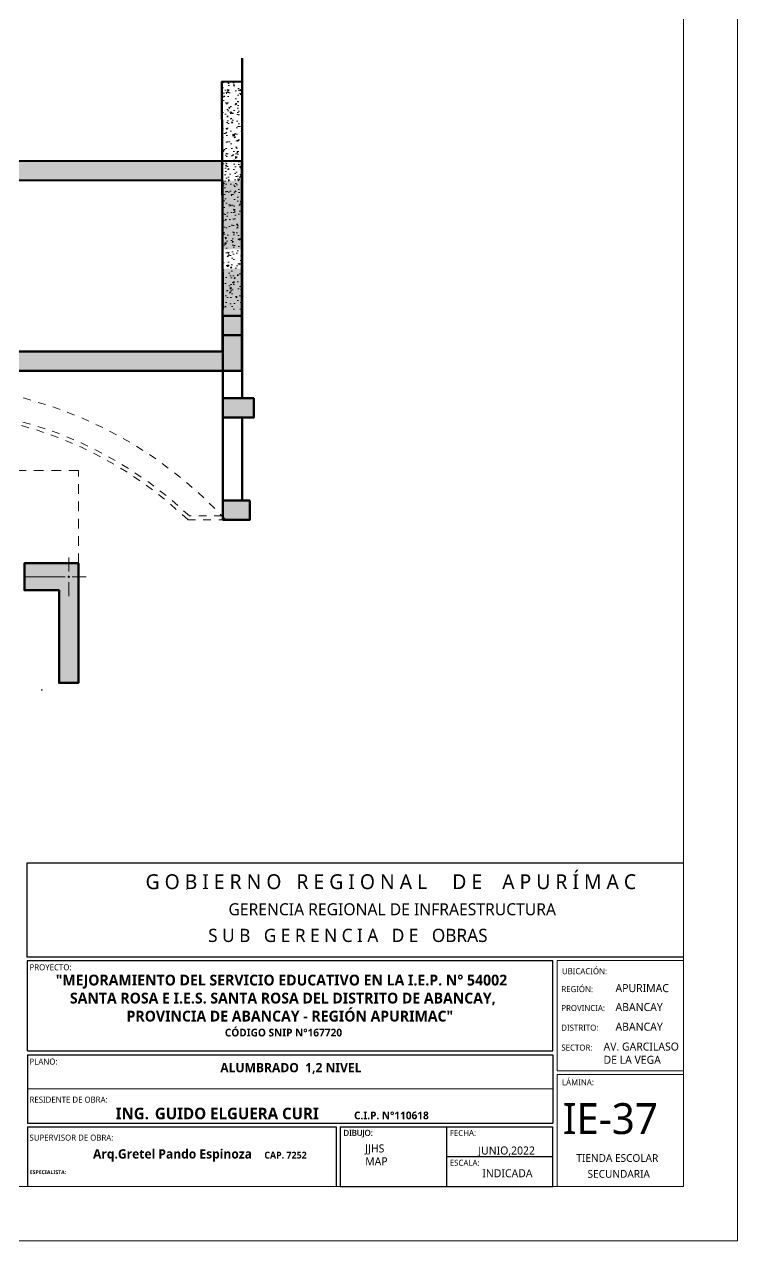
# Model space of a CAD drawing. Header units: millimetres. Extents: x 3632 to 7375, y 1973 to 4120.
# Drawn here: x 3664.62 to 3673.86, y 2024.34 to 2040.09 of the extents above; entities that cross this region are included whole.
import ezdxf

# ---------------------------------------------------------------- set-up
doc = ezdxf.new("R2010")
doc.units = ezdxf.units.MM
doc.linetypes.add('DASHED2', pattern=[0.375, 0.25, -0.125])
doc.linetypes.add('HIDDEN2', pattern=[0.1875, 0.125, -0.0625])
for name, color, linetype, lineweight in [('ARQ', 252, 'Continuous', 0), ('COLUMNAS 50', 7, 'Continuous', 50), ('GRAFO 0 BLANCO', 7, 'Continuous', 0), ('Interior - Mobiliario _Pen_No__16', 124, 'Continuous', 20), ('LINEAS_IND.', 252, 'Continuous', 5), ('Membrete', 250, 'Continuous', 15), ('Muros el', 7, 'Continuous', 50), ('Pisos El', 9, 'Continuous', 0), ('Proyeccciones', 1, 'DASHED2', 13), ('proyecciones', 1, 'DASHED2', 5), ('Structural - Bearing_Pen_No__20', 1, 'Continuous', 0)]:
    doc.layers.add(name, color=color, linetype=linetype, lineweight=lineweight)
doc.layers.add('Mobiliario', color=7, linetype='Continuous', lineweight=0, true_color=0x7f7f7f)
doc.styles.add('Generales', font='trebuc.ttf', dxfattribs={"height": 0.22})

# ---------------------------------------------------------------- blocks, each defined once
blk = doc.blocks.new('Columna tipo 3')
at = {"true_color": 0x939598}
h = blk.add_hatch(color=252, dxfattribs=at)
h.dxf.hatch_style = 1
h.paths.add_polyline_path([(-235.085, 45.074), (-235.785, 45.074), (-235.785, 43.524), (-235.535, 43.524), (-235.535, 44.724), (-235.085, 44.724)])
h.paths.add_polyline_path([(-235.668, 44.899, -1), (-235.651, 44.899, -1)], flags=16)
at = {"layer": 'COLUMNAS 50', "linetype": 'Continuous'}
blk.add_lwpolyline([(-235.785, 45.074), (-235.785, 43.524), (-235.535, 43.524), (-235.535, 44.724), (-235.085, 44.724), (-235.085, 45.074)], close=True, dxfattribs=at)
at = {"layer": 'Structural - Bearing_Pen_No__20', "linetype": 'Continuous'}
for p, q in [((-235.66, 44.969), (-235.66, 45.149)), ((-235.705, 44.899), (-235.885, 44.899)), ((-235.085, 44.899), (-235.615, 44.899)), ((-235.66, 44.829), (-235.66, 44.649))]:
    blk.add_line(p, q, dxfattribs=at)
blk.add_circle((-235.66, 44.899), 0.00871, dxfattribs=at)
blk.add_point((-235.66, 44.899), dxfattribs=at)

msp = doc.modelspace()

# ---------------------------------------------------------------- hatches: boundary and pattern name
at = {"layer": 'GRAFO 0 BLANCO'}
h = msp.add_hatch(dxfattribs=at)
h.set_pattern_fill('AR-CONC', color=251, scale=0.03)
h.set_pattern_definition([(50, (3389.95721, 2074.48728), (0.21517805, -0.01882564), [0.0225, -0.2475]), (355, (3389.9572, 2074.48728), (-0.0416254, 0.22565764), [0.018, -0.198]), (100.451444, (3389.97514, 2074.4857), (0.17355265, 0.206832), [0.01912206, -0.21034263]), (46.1842, (3389.9572, 2074.54728), (0.3201724, -0.04965578), [0.03375, -0.37125]), (96.63564, (3389.9839, 2074.54314), (0.2803986, 0.29223558), [0.0286831, -0.31551413]), (351.18416, (3389.9572, 2074.54728), (0.2803986, 0.29223558), [0.027, -0.297]), (21, (3389.98721, 2074.53228), (0.17907212, -0.12078567), [0.0225, -0.2475]), (326, (3389.9872, 2074.53228), (0.0729946, 0.21754501), [0.018, -0.198]), (71.451445, (3390.00213, 2074.52221), (0.25206671, 0.09675935), [0.01912206, -0.21034263]), (37.5, (3389.95721, 2074.48728), (0.003647957, 0.099868156), [0, -0.1956, 0, -0.201, 0, -0.19875]), (7.5, (3389.95721, 2074.48728), (0.07892086, 0.118323514), [0, -0.1146, 0, -0.1911, 0, -0.07575]), (327.5, (3389.89031, 2074.48728), (0.16014673, -0.006766462), [0, -0.075, 0, -0.234, 0, -0.3105]), (317.5, (3389.86031, 2074.48728), (0.17495585, 0.030031495), [0, -0.0975, 0, -0.1554, 0, -0.2205])])
h.paths.add_polyline_path([(3667.191, 2038.315), (3660.694, 2038.325), (3660.694, 2038.175), (3660.544, 2038.175), (3660.543, 2037.175), (3660.793, 2037.175), (3660.793, 2038.074), (3667.191, 2038.065)])
h.paths.add_polyline_path([(3660.792, 2036.925), (3660.542, 2036.925), (3660.541, 2035.852), (3660.791, 2035.852)])
h.paths.add_polyline_path([(3661.894, 2035.852), (3660.894, 2035.852), (3660.894, 2035.602), (3661.894, 2035.602)])
h.paths.add_polyline_path([(3663.869, 2035.852), (3662.144, 2035.852), (3662.144, 2035.602), (3663.869, 2035.602)])
h.paths.add_polyline_path([(3667.441, 2036.925), (3667.191, 2036.925), (3667.191, 2035.852), (3664.119, 2035.852), (3664.119, 2035.676), (3667.441, 2035.676)])
h.paths.add_polyline_path([(3667.441, 2038.065), (3667.191, 2038.065), (3667.191, 2037.175), (3667.441, 2037.175)])
h.paths.add_polyline_path([(3667.441, 2035.676), (3664.119, 2035.676), (3664.119, 2035.602), (3667.441, 2035.602)])
at = {"layer": 'GRAFO 0 BLANCO', "true_color": 0x939598}
h = msp.add_hatch(color=252, dxfattribs=at)
h.dxf.hatch_style = 1
h.paths.add_polyline_path([(3667.446, 2036.312), (3667.196, 2036.312), (3667.196, 2036.062), (3667.446, 2036.061)])
h = msp.add_hatch(color=252, dxfattribs=at)
h.dxf.hatch_style = 1
h.paths.add_polyline_path([(3667.596, 2035.246), (3667.196, 2035.246), (3667.196, 2034.996), (3667.596, 2034.996)])
h = msp.add_hatch(color=252, dxfattribs=at)
h.dxf.hatch_style = 1
h.paths.add_polyline_path([(3667.546, 2033.923), (3667.196, 2033.923), (3667.196, 2033.673), (3667.546, 2033.673)])
at = {"layer": 'Pisos El'}
h = msp.add_hatch(dxfattribs=at)
h.set_pattern_fill('AR-CONC', color=256, scale=0.001, angle=180)
h.set_pattern_definition([(230, (3578.99568, 1942.41181), (-0.18218467, 0.01593909), [0.01905, -0.20955]), (175, (3578.99568, 1942.41181), (0.03524342, -0.19105685), [0.01524, -0.16764058]), (280.45144, (3578.9805, 1942.41314), (-0.14694125, -0.17511775), [0.01619, -0.17809024]), (226.1842, (3578.99568, 1942.36101), (-0.27107904, 0.04204233), [0.028575, -0.314325]), (276.63556, (3578.9731, 1942.36452), (-0.23740413, -0.2474261), [0.024285, -0.2671356]), (171.18415, (3578.99568, 1942.361), (-0.23740413, -0.2474261), [0.02285997, -0.25145973]), (201, (3578.97028, 1942.37371), (-0.15161439, 0.1022652), [0.01905, -0.20955]), (146, (3578.97028, 1942.37371), (-0.06180203, -0.18418797), [0.01524, -0.16764]), (251.45144, (3578.95765, 1942.38223), (-0.21341642, -0.08192277), [0.01619, -0.17808994]), (217.5, (3578.995684, 1942.41181), (-0.003088603, -0.08455504), [0, -0.165608, 0, -0.17018, 0, -0.168275]), (187.5, (3578.99568, 1942.41181), (-0.06681966, -0.100180575), [0, -0.097028, 0, -0.161798, 0, -0.064135]), (147.5, (3579.052326, 1942.41181), (-0.135590595, 0.005728744), [0, -0.0635, 0, -0.19812, 0, -0.26289]), (137.5, (3579.07773, 1942.41181), (-0.14812918, -0.02542649), [0, -0.08255, 0, -0.131572, 0, -0.18669])])
h.paths.add_polyline_path([(3667.446, 2039.344), (3667.184, 2039.349), (3667.196, 2036.396), (3667.446, 2036.396)])

# ---------------------------------------------------------------- linework, layer by layer
at = {"lineweight": 5}
msp.add_lwpolyline([(3631.814, 2054.036), (3673.864, 2054.036), (3673.864, 2024.336), (3631.814, 2024.336), (3631.814, 2054.036)], dxfattribs=at)
msp.add_lwpolyline([(3632.514, 2053.336), (3673.164, 2053.336), (3673.164, 2025.036), (3632.514, 2025.036)], close=True, dxfattribs=at)
at = {"layer": 'COLUMNAS 50', "linetype": 'Continuous'}
for points in [[(3667.446, 2036.312), (3667.196, 2036.312), (3667.196, 2036.062), (3667.446, 2036.061)], [(3667.596, 2035.246), (3667.196, 2035.246), (3667.196, 2034.996), (3667.596, 2034.996)], [(3667.546, 2033.923), (3667.196, 2033.923), (3667.196, 2033.673), (3667.546, 2033.673)]]:
    msp.add_lwpolyline(points, close=True, dxfattribs=at)
at = {"layer": 'Interior - Mobiliario _Pen_No__16', "linetype": 'Continuous'}
msp.add_point((3667.196, 2035.003), dxfattribs=at)
at = {"layer": 'LINEAS_IND.', "color": 7, "ltscale": 0.5}
msp.add_line((3666.724, 2028.883, 0.51), (3666.734, 2028.878, 0.51), dxfattribs=at)
at = {"layer": 'Membrete', "color": 7, "lineweight": 30, "ltscale": 0.5}
for p, q in [((3664.663, 2028.009), (3664.663, 2029.231)), ((3664.663, 2029.231), (3673.164, 2029.231)), ((3673.164, 2028.009), (3664.663, 2028.009)), ((3664.663, 2027.964), (3671.47, 2027.964)), ((3664.663, 2027.964), (3664.663, 2026.795)), ((3664.664, 2026.795), (3671.47, 2026.795)), ((3664.664, 2026.743), (3671.47, 2026.743)), ((3664.664, 2026.743), (3664.664, 2025.859)), ((3671.47, 2026.743), (3671.47, 2025.859)), ((3664.664, 2025.859), (3671.47, 2025.859)), ((3664.664, 2025.809), (3668.665, 2025.809)), ((3664.664, 2025.809), (3664.664, 2025.036)), ((3668.665, 2025.809), (3668.665, 2025.036)), ((3668.717, 2025.809), (3671.47, 2025.809)), ((3668.717, 2025.809), (3668.717, 2025.036)), ((3671.47, 2025.423), (3670.093, 2025.423))]:
    msp.add_line(p, q, dxfattribs=at)
at = {"layer": 'Membrete', "color": 7, "lineweight": 20, "ltscale": 0.5}
msp.add_line((3673.164, 2029.231), (3664.663, 2029.231), dxfattribs=at)
at = {"layer": 'Membrete', "color": 7, "lineweight": 18, "ltscale": 0.5}
msp.add_line((3671.47, 2026.301), (3664.664, 2026.301), dxfattribs=at)
at = {"layer": 'Membrete', "color": 7, "lineweight": 20, "ltscale": 0.5}
msp.add_lwpolyline([(3673.164, 2028.009), (3673.164, 2029.231)], dxfattribs=at)
at = {"layer": 'Membrete', "color": 7, "lineweight": 30, "ltscale": 0.5}
for points in [[(3671.47, 2026.795), (3671.47, 2027.964)], [(3668.717, 2025.036), (3671.47, 2025.036), (3671.47, 2025.809)], [(3670.093, 2025.809), (3670.093, 2025.036)]]:
    msp.add_lwpolyline(points, dxfattribs=at)
at = {"layer": 'Membrete', "color": 7, "lineweight": 18, "ltscale": 0.5}
for points in [[(3673.164, 2027.964), (3671.526, 2027.964), (3671.526, 2026.537), (3673.164, 2026.537)], [(3673.164, 2026.487), (3671.526, 2026.487), (3671.526, 2025.036), (3673.164, 2025.036)]]:
    msp.add_lwpolyline(points, close=True, dxfattribs=at)
msp.add_lwpolyline([(3664.664, 2025.036), (3668.665, 2025.036)], dxfattribs=at)
at = {"layer": 'Mobiliario', "lineweight": 0}
msp.add_line((3664.852, 2031.457, -0.019), (3664.852, 2031.479, -0.018), dxfattribs=at)
at = {"layer": 'Muros el', "ltscale": 0.05}
for p, q in [((3667.446, 2035.246), (3667.446, 2039.65)), ((3667.196, 2036.396), (3667.184, 2039.349)), ((3667.185, 2039.349), (3667.446, 2039.344)), ((3667.446, 2033.923), (3667.446, 2034.996))]:
    msp.add_line(p, q, dxfattribs=at)
msp.add_lwpolyline([(3667.441, 2035.602), (3660.541, 2035.602), (3660.544, 2038.325), (3667.441, 2038.315)], close=True, dxfattribs=at)
for points in [[(3660.792, 2036.925), (3660.793, 2038.074), (3667.191, 2038.065), (3667.191, 2035.852), (3660.791, 2035.852), (3660.792, 2036.925)], [(3667.196, 2036.246), (3667.198, 2033.923)]]:
    msp.add_lwpolyline(points, dxfattribs=at)
at = {"layer": 'Proyeccciones', "linetype": 'DASHED2', "lineweight": 9, "ltscale": 0.4}
for points in [[(3666.742, 2033.673), (3667.248, 2033.673)], [(3667.185, 2033.723), (3666.762, 2033.723)]]:
    msp.add_lwpolyline(points, dxfattribs=at)
for radius, start, end in [(5.379, 42.4602, 108.1756), (5.079, 46.452, 107.4329), (5.029, 46.2249, 107.2018)]:
    msp.add_arc((3663.263, 2030.042), radius, start, end, dxfattribs=at)
at = {"layer": 'proyecciones', "linetype": 'HIDDEN2'}
msp.add_lwpolyline([(3665.325, 2033.109), (3665.325, 2034.309), (3636.525, 2034.309), (3636.525, 2033.109)], dxfattribs=at)

# ---------------------------------------------------------------- block references
at = {"layer": 'COLUMNAS 50', "xscale": -1}
msp.add_blockref('Columna tipo 3', (3429.54, 1988.035), dxfattribs=at)

# ---------------------------------------------------------------- texts
at = {"layer": 'ARQ', "ltscale": 0.5, "insert": (3665.515, 2025.52), "char_height": 0.11921, "width": 4.28418, "attachment_point": 1, "style": 'Generales'}
msp.add_mtext('{\\fTrebuchet MS|b1|i0|c0|p34;\\H1.0054x;Arq.Gretel Pando Espinoza \\H0.73511x;    CAP. 7252}', dxfattribs=at)
at = {"layer": 'Membrete', "color": 7, "lineweight": 5, "style": 'Generales'}
for s, height, p in [('G O B I E R N O   R E G I O N A L     D E    A P U R Í M A C   ', 0.192, (3666.195, 2028.889)), ('GERENCIA REGIONAL DE INFRAESTRUCTURA', 0.15568, (3667.269, 2028.55)), ('S U B   G E R E N C I A   D E   OBRAS', 0.17124, (3667.006, 2028.204))]:
    msp.add_text(s, height=height, dxfattribs=at).set_placement(p)
at = {"layer": 'Membrete', "color": 7, "ltscale": 0.5, "style": 'Generales'}
for s, height, p in [('PROYECTO:', 0.0778, (3664.692, 2027.838)), ('UBICACIÓN:', 0.0778, (3671.588, 2027.787)), ('REGIÓN:', 0.0778, (3671.58, 2027.555)), ('APURIMAC', 0.1038, (3672.282, 2027.555)), ('PROVINCIA:', 0.0778, (3671.58, 2027.31)), ('ABANCAY', 0.1038, (3672.282, 2027.31)), ('DISTRITO:', 0.0778, (3671.58, 2027.055)), ('ABANCAY', 0.1038, (3672.282, 2027.055)), ('AV. GARCILASO  ', 0.10378, (3672.127, 2026.798)), ('SECTOR: ', 0.0778, (3671.581, 2026.798)), ('DE LA VEGA', 0.1038, (3672.127, 2026.627)), ('PLANO:', 0.0778, (3664.692, 2026.617)), ('LÁMINA:', 0.0778, (3671.589, 2026.349)), ('RESIDENTE DE OBRA:', 0.07775, (3664.692, 2026.124)), ('IE-37', 0.4, (3671.6, 2025.717)), ('SUPERVISOR DE OBRA:', 0.07775, (3664.692, 2025.632)), ('DIBUJO:', 0.0777, (3668.755, 2025.694)), ('DIBUJO:', 0.0778, (3668.759, 2025.693)), ('FECHA:', 0.0778, (3670.136, 2025.692)), ('JJHS', 0.1037, (3669.04, 2025.479)), ('JUNIO,2022', 0.1037, (3670.504, 2025.452)), ('MAP', 0.1037, (3669.04, 2025.312)), ('ESCALA:', 0.0778, (3670.136, 2025.306)), ('TIENDA ESCOLAR', 0.1, (3671.775, 2025.357)), ('INDICADA', 0.1038, (3670.557, 2025.157)), ('SECUNDARIA', 0.1, (3671.92, 2025.151))]:
    msp.add_text(s, height=height, dxfattribs=at).set_placement(p)
at = {"layer": 'Membrete', "color": 7, "ltscale": 0.5, "attachment_point": 1, "style": 'Generales'}
for s, insert, char_height, width in [('\\pi0.48;{\\fTrebuchet MS|b1|i0|c0|p34;\\H0.6891x;"MEJORAMIENTO DEL SERVICIO EDUCATIVO EN LA I.E.P. N° 54002 \\P\\pi0.66327;SANTA ROSA E I.E.S. SANTA ROSA DEL DISTRITO DE ABANCAY, \\P\\pi1.397;PROVINCIA DE ABANCAY - REGIÓN APURIMAC"\\H1.4512x;\\P\\pi2.6702;\\H0.49222x;CÓDIGO SNIP N°167720}', (3664.552, 2027.781), 0.203164, 6.85049), ('{\\fTrebuchet MS|b1|i0|c0|p34;ALUMBRADO  1,2 NIVEL}', (3667.163, 2026.637), 0.12, 6.61388), ('\\pi-0.42805,l0.59716,t0.59716;{\\fTrebuchet MS|b1|i0|c0|p34;\\H0.88598x;ING.^IGUIDO ELGUERA CURI         \\H0.66667x;C.I.P. N°110618}', (3665.639, 2026.058), 0.169105, 5.26327), ('{\\fTrebuchet MS|b1|i0|c0|p34;ESPECIALISTA:}', (3664.696, 2025.248), 0.04994, 0.87344)]:
    msp.add_mtext(s, dxfattribs=dict(at, insert=insert, char_height=char_height, width=width))

doc.saveas('drawing.dxf')
